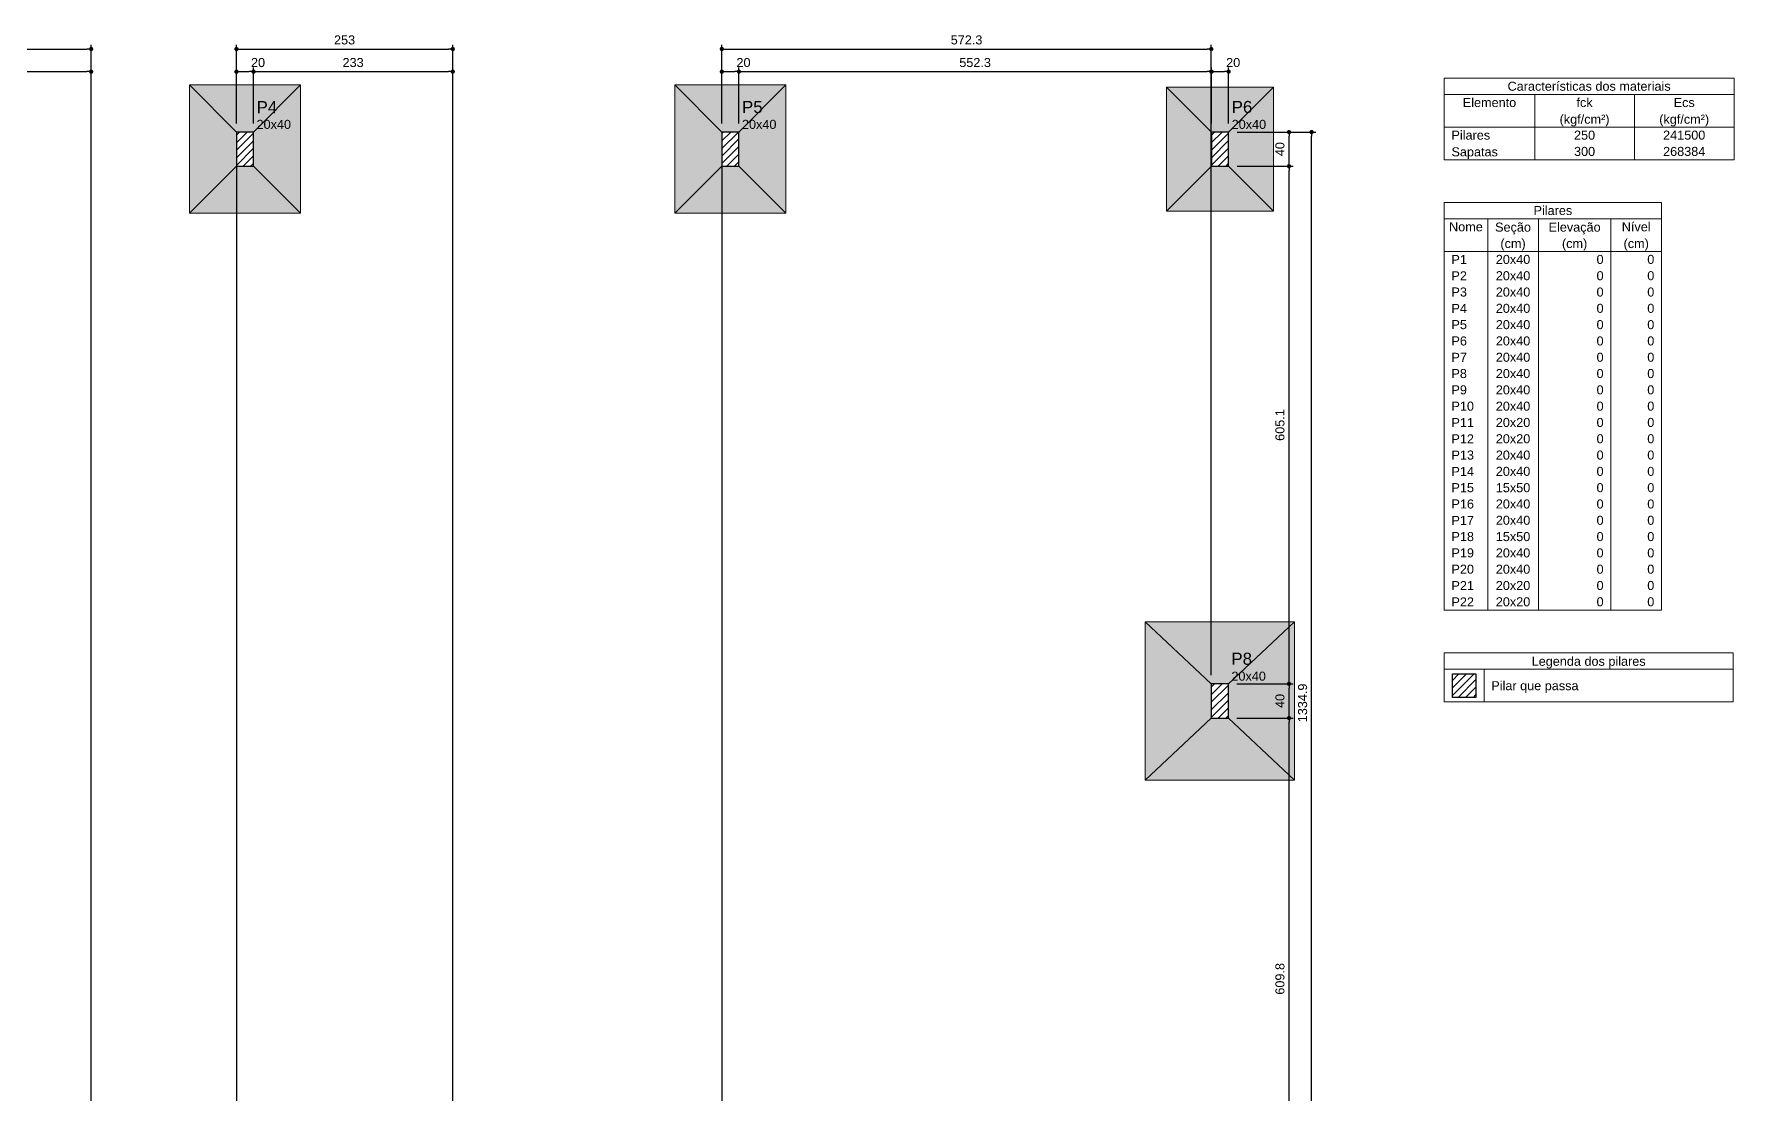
# Model space of a CAD drawing. Header units: millimetres. Extents: x 180 to 11148, y -1598 to 1045.
# Drawn here: x 470.84 to 510.6, y 17.56 to 42.35 of the extents above; entities that cross this region are included whole.
import ezdxf

# ---------------------------------------------------------------- set-up
doc = ezdxf.new("R2010")
doc.units = ezdxf.units.MM
doc.header["$MEASUREMENT"] = 0
for name, color, linetype, lineweight in [('FO-Cotas', 5, 'Continuous', 5), ('FO-Hachura das sapatas', 43, 'Continuous', 5), ('FO-Hachura pilar que passa', 19, 'Continuous', 5), ('FO-Pilares', 4, 'Continuous', 30), ('FO-Seção das fundações', 9, 'Continuous', 5), ('FO-Textos das vigas', 7, 'Continuous', 5), ('FO-Textos dos pilares', 7, 'Continuous', 5)]:
    doc.layers.add(name, color=color, linetype=linetype, lineweight=lineweight)
doc.styles.add('Arial', font='arial.ttf')
doc.dimstyles.new('UM_50.000000', dxfattribs={"dimtxt": 0.18, "dimasz": 0.1, "dimexe": 0.1, "dimexo": 0.2, "dimgap": 0, "dimtad": 1, "dimtih": 1, "dimtoh": 1, "dimdec": 1, "dimlfac": 50, "dimzin": 0, "dimdsep": 46, "dimtxsty": 'Standard', "dimcen": 0.09, "dimdle": 0.1, "dimadec": 1, "dimazin": 2, "dimtfac": 1, "dimtdec": 4, "dimtofl": 0, "dimtmove": 0, "dimatfit": 3, "dimfxl": 1, "dimtolj": 1, "dimarcsym": 0})
pattern_1 = [(45, (444.17699, 0.45553), (-0.08838835, 0.08838835), [])]

# ---------------------------------------------------------------- blocks, each defined once
blk = doc.blocks.new('_Dot')
at = {"color": 0, "linetype": 'ByBlock', "lineweight": -2}
blk.add_line((-0.5, 0), (-1, 0), dxfattribs=at)
at = {"color": 0, "linetype": 'ByBlock', "const_width": 0.5}
blk.add_lwpolyline([(-0.25, 0, 1), (0.25, 0, 1)], format="xyb", close=True, dxfattribs=at)
blk = doc.blocks.new('*D35')
at = {"layer": 'Defpoints', "color": 0, "transparency": 16777216}
for p in [(472.173, 41.465), (467.572, 40.053), (472.173, -1.845)]:
    blk.add_point(p, dxfattribs=at)
at = {"layer": 'FO-Cotas', "color": 0, "lineweight": -2, "transparency": 16777216}
for p, q in [((467.572, 40.253), (467.572, 41.565)), ((467.672, 41.465), (472.073, 41.465)), ((472.173, -1.645), (472.173, 41.565))]:
    blk.add_line(p, q, dxfattribs=at)
at = {"layer": 'FO-Cotas', "color": 0, "lineweight": -2, "transparency": 16777216, "xscale": 0.1000000014901161, "yscale": 0.1000000014901161, "zscale": 0.1000000014901161, "rotation": 180}
blk.add_blockref('_Dot', (467.572, 41.465), dxfattribs=at)
at = {"layer": 'FO-Cotas', "color": 0, "lineweight": -2, "transparency": 16777216, "xscale": 0.1000000014901161, "yscale": 0.1000000014901161, "zscale": 0.1000000014901161}
blk.add_blockref('_Dot', (472.173, 41.465), dxfattribs=at)
at = {"layer": 'FO-Cotas', "transparency": 16777216, "insert": (469.873, 41.677), "char_height": 0.2118, "attachment_point": 5, "rotation": 0.0057, "style": 'Arial'}
blk.add_mtext('\\A1;230.1', dxfattribs=at)
blk = doc.blocks.new('*D37')
at = {"layer": 'Defpoints', "color": 0, "transparency": 16777216}
for p in [(475.571, 40.053), (475.571, -0.433), (472.573, -1.845)]:
    blk.add_point(p, dxfattribs=at)
at = {"layer": 'FO-Cotas', "color": 0, "lineweight": -2, "transparency": 16777216}
for p, q in [((475.571, 39.853), (475.571, -0.533)), ((472.573, -1.645), (472.573, -0.333)), ((472.673, -0.433), (475.471, -0.433))]:
    blk.add_line(p, q, dxfattribs=at)
at = {"layer": 'FO-Cotas', "color": 0, "lineweight": -2, "transparency": 16777216, "xscale": 0.1000000014901161, "yscale": 0.1000000014901161, "zscale": 0.1000000014901161, "rotation": 180}
blk.add_blockref('_Dot', (472.573, -0.433), dxfattribs=at)
at = {"layer": 'FO-Cotas', "color": 0, "lineweight": -2, "transparency": 16777216, "xscale": 0.1000000014901161, "yscale": 0.1000000014901161, "zscale": 0.1000000014901161}
blk.add_blockref('_Dot', (475.571, -0.433), dxfattribs=at)
at = {"layer": 'FO-Cotas', "transparency": 16777216, "insert": (474.072, -0.221), "char_height": 0.2118, "attachment_point": 5, "rotation": 0.0057, "style": 'Arial'}
blk.add_mtext('\\A1;149.9', dxfattribs=at)
blk = doc.blocks.new('*D38')
at = {"layer": 'Defpoints', "color": 0, "transparency": 16777216}
for p in [(475.971, 41.465), (475.571, 40.053), (475.971, 40.053)]:
    blk.add_point(p, dxfattribs=at)
at = {"layer": 'FO-Cotas', "color": 0, "lineweight": -2, "transparency": 16777216}
for p, q in [((475.571, 40.253), (475.571, 41.565)), ((475.671, 41.465), (475.871, 41.465)), ((475.971, 40.253), (475.971, 41.565))]:
    blk.add_line(p, q, dxfattribs=at)
at = {"layer": 'FO-Cotas', "color": 0, "lineweight": -2, "transparency": 16777216, "xscale": 0.1000000014901161, "yscale": 0.1000000014901161, "zscale": 0.1000000014901161, "rotation": 180}
blk.add_blockref('_Dot', (475.571, 41.465), dxfattribs=at)
at = {"layer": 'FO-Cotas', "color": 0, "lineweight": -2, "transparency": 16777216, "xscale": 0.1000000014901161, "yscale": 0.1000000014901161, "zscale": 0.1000000014901161}
blk.add_blockref('_Dot', (475.971, 41.465), dxfattribs=at)
at = {"layer": 'FO-Cotas', "transparency": 16777216, "insert": (476.076, 41.677), "char_height": 0.2118, "attachment_point": 5, "rotation": 0.0057, "style": 'Arial'}
blk.add_mtext('\\A1;20', dxfattribs=at)
blk = doc.blocks.new('*D39')
at = {"layer": 'Defpoints', "color": 0, "transparency": 16777216}
for p in [(480.63, 41.465), (475.971, 40.053), (480.63, 0.295)]:
    blk.add_point(p, dxfattribs=at)
at = {"layer": 'FO-Cotas', "color": 0, "lineweight": -2, "transparency": 16777216}
for p, q in [((475.971, 40.253), (475.971, 41.565)), ((476.071, 41.465), (480.53, 41.465)), ((480.63, 0.495), (480.63, 41.565))]:
    blk.add_line(p, q, dxfattribs=at)
at = {"layer": 'FO-Cotas', "color": 0, "lineweight": -2, "transparency": 16777216, "xscale": 0.1000000014901161, "yscale": 0.1000000014901161, "zscale": 0.1000000014901161, "rotation": 180}
blk.add_blockref('_Dot', (475.971, 41.465), dxfattribs=at)
at = {"layer": 'FO-Cotas', "color": 0, "lineweight": -2, "transparency": 16777216, "xscale": 0.1000000014901161, "yscale": 0.1000000014901161, "zscale": 0.1000000014901161}
blk.add_blockref('_Dot', (480.63, 41.465), dxfattribs=at)
at = {"layer": 'FO-Cotas', "transparency": 16777216, "insert": (478.3, 41.677), "char_height": 0.2118, "attachment_point": 5, "rotation": 0.0057, "style": 'Arial'}
blk.add_mtext('\\A1;233', dxfattribs=at)
blk = doc.blocks.new('*D41')
at = {"layer": 'Defpoints', "color": 0, "transparency": 16777216}
for p in [(486.924, 40.053), (486.924, 1.707), (480.93, 0.295)]:
    blk.add_point(p, dxfattribs=at)
at = {"layer": 'FO-Cotas', "color": 0, "lineweight": -2, "transparency": 16777216}
for p, q in [((486.924, 39.853), (486.924, 1.607)), ((480.93, 0.495), (480.93, 1.807)), ((481.03, 1.707), (486.824, 1.707))]:
    blk.add_line(p, q, dxfattribs=at)
at = {"layer": 'FO-Cotas', "color": 0, "lineweight": -2, "transparency": 16777216, "xscale": 0.1000000014901161, "yscale": 0.1000000014901161, "zscale": 0.1000000014901161, "rotation": 180}
blk.add_blockref('_Dot', (480.93, 1.707), dxfattribs=at)
at = {"layer": 'FO-Cotas', "color": 0, "lineweight": -2, "transparency": 16777216, "xscale": 0.1000000014901161, "yscale": 0.1000000014901161, "zscale": 0.1000000014901161}
blk.add_blockref('_Dot', (486.924, 1.707), dxfattribs=at)
at = {"layer": 'FO-Cotas', "transparency": 16777216, "insert": (483.927, 1.919), "char_height": 0.2118, "attachment_point": 5, "rotation": 0.0057, "style": 'Arial'}
blk.add_mtext('\\A1;299.7', dxfattribs=at)
blk = doc.blocks.new('*D42')
at = {"layer": 'Defpoints', "color": 0, "transparency": 16777216}
for p in [(487.324, 41.465), (486.924, 40.053), (487.324, 40.053)]:
    blk.add_point(p, dxfattribs=at)
at = {"layer": 'FO-Cotas', "color": 0, "lineweight": -2, "transparency": 16777216}
for p, q in [((486.924, 40.253), (486.924, 41.565)), ((487.024, 41.465), (487.224, 41.465)), ((487.324, 40.253), (487.324, 41.565))]:
    blk.add_line(p, q, dxfattribs=at)
at = {"layer": 'FO-Cotas', "color": 0, "lineweight": -2, "transparency": 16777216, "xscale": 0.1000000014901161, "yscale": 0.1000000014901161, "zscale": 0.1000000014901161, "rotation": 180}
blk.add_blockref('_Dot', (486.924, 41.465), dxfattribs=at)
at = {"layer": 'FO-Cotas', "color": 0, "lineweight": -2, "transparency": 16777216, "xscale": 0.1000000014901161, "yscale": 0.1000000014901161, "zscale": 0.1000000014901161}
blk.add_blockref('_Dot', (487.324, 41.465), dxfattribs=at)
at = {"layer": 'FO-Cotas', "transparency": 16777216, "insert": (487.43, 41.677), "char_height": 0.2118, "attachment_point": 5, "rotation": 0.0057, "style": 'Arial'}
blk.add_mtext('\\A1;20', dxfattribs=at)
blk = doc.blocks.new('*D43')
at = {"layer": 'Defpoints', "color": 0, "transparency": 16777216}
for p in [(498.371, 41.465), (487.324, 40.053), (498.371, 27.15)]:
    blk.add_point(p, dxfattribs=at)
at = {"layer": 'FO-Cotas', "color": 0, "lineweight": -2, "transparency": 16777216}
for p, q in [((487.324, 40.253), (487.324, 41.565)), ((487.424, 41.465), (498.271, 41.465)), ((498.371, 27.35), (498.371, 41.565))]:
    blk.add_line(p, q, dxfattribs=at)
at = {"layer": 'FO-Cotas', "color": 0, "lineweight": -2, "transparency": 16777216, "xscale": 0.1000000014901161, "yscale": 0.1000000014901161, "zscale": 0.1000000014901161, "rotation": 180}
blk.add_blockref('_Dot', (487.324, 41.465), dxfattribs=at)
at = {"layer": 'FO-Cotas', "color": 0, "lineweight": -2, "transparency": 16777216, "xscale": 0.1000000014901161, "yscale": 0.1000000014901161, "zscale": 0.1000000014901161}
blk.add_blockref('_Dot', (498.371, 41.465), dxfattribs=at)
at = {"layer": 'FO-Cotas', "transparency": 16777216, "insert": (492.847, 41.677), "char_height": 0.2118, "attachment_point": 5, "rotation": 0.0057, "style": 'Arial'}
blk.add_mtext('\\A1;552.3', dxfattribs=at)
blk = doc.blocks.new('*D44')
at = {"layer": 'Defpoints', "color": 0, "transparency": 16777216}
for p in [(498.777, 41.465), (498.377, 40.053), (498.777, 40.053)]:
    blk.add_point(p, dxfattribs=at)
at = {"layer": 'FO-Cotas', "color": 0, "lineweight": -2, "transparency": 16777216}
for p, q in [((498.377, 40.253), (498.377, 41.565)), ((498.477, 41.465), (498.677, 41.465)), ((498.777, 40.253), (498.777, 41.565))]:
    blk.add_line(p, q, dxfattribs=at)
at = {"layer": 'FO-Cotas', "color": 0, "lineweight": -2, "transparency": 16777216, "xscale": 0.1000000014901161, "yscale": 0.1000000014901161, "zscale": 0.1000000014901161, "rotation": 180}
blk.add_blockref('_Dot', (498.377, 41.465), dxfattribs=at)
at = {"layer": 'FO-Cotas', "color": 0, "lineweight": -2, "transparency": 16777216, "xscale": 0.1000000014901161, "yscale": 0.1000000014901161, "zscale": 0.1000000014901161}
blk.add_blockref('_Dot', (498.777, 41.465), dxfattribs=at)
at = {"layer": 'FO-Cotas', "transparency": 16777216, "insert": (498.883, 41.677), "char_height": 0.2118, "attachment_point": 5, "rotation": 0.0057, "style": 'Arial'}
blk.add_mtext('\\A1;20', dxfattribs=at)
blk = doc.blocks.new('*D47')
at = {"layer": 'Defpoints', "color": 0, "transparency": 16777216}
for p in [(472.173, 41.994), (467.172, 40.053), (472.173, -1.845)]:
    blk.add_point(p, dxfattribs=at)
at = {"layer": 'FO-Cotas', "color": 0, "lineweight": -2, "transparency": 16777216}
for p, q in [((467.172, 40.253), (467.172, 42.094)), ((467.272, 41.994), (472.073, 41.994)), ((472.173, -1.645), (472.173, 42.094))]:
    blk.add_line(p, q, dxfattribs=at)
at = {"layer": 'FO-Cotas', "color": 0, "lineweight": -2, "transparency": 16777216, "xscale": 0.1000000014901161, "yscale": 0.1000000014901161, "zscale": 0.1000000014901161, "rotation": 180}
blk.add_blockref('_Dot', (467.172, 41.994), dxfattribs=at)
at = {"layer": 'FO-Cotas', "color": 0, "lineweight": -2, "transparency": 16777216, "xscale": 0.1000000014901161, "yscale": 0.1000000014901161, "zscale": 0.1000000014901161}
blk.add_blockref('_Dot', (472.173, 41.994), dxfattribs=at)
at = {"layer": 'FO-Cotas', "transparency": 16777216, "insert": (469.673, 42.206), "char_height": 0.2118, "attachment_point": 5, "rotation": 0.0057, "style": 'Arial'}
blk.add_mtext('\\A1;250.1', dxfattribs=at)
blk = doc.blocks.new('*D48')
at = {"layer": 'Defpoints', "color": 0, "transparency": 16777216}
for p in [(475.571, 40.053), (475.571, 0.096), (472.173, -1.845)]:
    blk.add_point(p, dxfattribs=at)
at = {"layer": 'FO-Cotas', "color": 0, "lineweight": -2, "transparency": 16777216}
for p, q in [((475.571, 39.853), (475.571, -0.004)), ((472.173, -1.645), (472.173, 0.196)), ((472.273, 0.096), (475.471, 0.096))]:
    blk.add_line(p, q, dxfattribs=at)
at = {"layer": 'FO-Cotas', "color": 0, "lineweight": -2, "transparency": 16777216, "xscale": 0.1000000014901161, "yscale": 0.1000000014901161, "zscale": 0.1000000014901161, "rotation": 180}
blk.add_blockref('_Dot', (472.173, 0.096), dxfattribs=at)
at = {"layer": 'FO-Cotas', "color": 0, "lineweight": -2, "transparency": 16777216, "xscale": 0.1000000014901161, "yscale": 0.1000000014901161, "zscale": 0.1000000014901161}
blk.add_blockref('_Dot', (475.571, 0.096), dxfattribs=at)
at = {"layer": 'FO-Cotas', "transparency": 16777216, "insert": (473.872, 0.308), "char_height": 0.2118, "attachment_point": 5, "rotation": 0.0057, "style": 'Arial'}
blk.add_mtext('\\A1;169.9', dxfattribs=at)
blk = doc.blocks.new('*D49')
at = {"layer": 'Defpoints', "color": 0, "transparency": 16777216}
for p in [(480.63, 41.994), (475.571, 40.053), (480.63, 0.295)]:
    blk.add_point(p, dxfattribs=at)
at = {"layer": 'FO-Cotas', "color": 0, "lineweight": -2, "transparency": 16777216}
for p, q in [((475.571, 40.253), (475.571, 42.094)), ((475.671, 41.994), (480.53, 41.994)), ((480.63, 0.495), (480.63, 42.094))]:
    blk.add_line(p, q, dxfattribs=at)
at = {"layer": 'FO-Cotas', "color": 0, "lineweight": -2, "transparency": 16777216, "xscale": 0.1000000014901161, "yscale": 0.1000000014901161, "zscale": 0.1000000014901161, "rotation": 180}
blk.add_blockref('_Dot', (475.571, 41.994), dxfattribs=at)
at = {"layer": 'FO-Cotas', "color": 0, "lineweight": -2, "transparency": 16777216, "xscale": 0.1000000014901161, "yscale": 0.1000000014901161, "zscale": 0.1000000014901161}
blk.add_blockref('_Dot', (480.63, 41.994), dxfattribs=at)
at = {"layer": 'FO-Cotas', "transparency": 16777216, "insert": (478.1, 42.206), "char_height": 0.2118, "attachment_point": 5, "rotation": 0.0057, "style": 'Arial'}
blk.add_mtext('\\A1;253', dxfattribs=at)
blk = doc.blocks.new('*D50')
at = {"layer": 'Defpoints', "color": 0, "transparency": 16777216}
for p in [(486.924, 40.053), (486.924, 2.236), (480.63, 0.295)]:
    blk.add_point(p, dxfattribs=at)
at = {"layer": 'FO-Cotas', "color": 0, "lineweight": -2, "transparency": 16777216}
for p, q in [((486.924, 39.853), (486.924, 2.136)), ((480.63, 0.495), (480.63, 2.336)), ((480.73, 2.236), (486.824, 2.236))]:
    blk.add_line(p, q, dxfattribs=at)
at = {"layer": 'FO-Cotas', "color": 0, "lineweight": -2, "transparency": 16777216, "xscale": 0.1000000014901161, "yscale": 0.1000000014901161, "zscale": 0.1000000014901161, "rotation": 180}
blk.add_blockref('_Dot', (480.63, 2.236), dxfattribs=at)
at = {"layer": 'FO-Cotas', "color": 0, "lineweight": -2, "transparency": 16777216, "xscale": 0.1000000014901161, "yscale": 0.1000000014901161, "zscale": 0.1000000014901161}
blk.add_blockref('_Dot', (486.924, 2.236), dxfattribs=at)
at = {"layer": 'FO-Cotas', "transparency": 16777216, "insert": (483.777, 2.448), "char_height": 0.2118, "attachment_point": 5, "rotation": 0.0057, "style": 'Arial'}
blk.add_mtext('\\A1;314.7', dxfattribs=at)
blk = doc.blocks.new('*D51')
at = {"layer": 'Defpoints', "color": 0, "transparency": 16777216}
for p in [(498.371, 41.994), (486.924, 40.053), (498.371, 27.15)]:
    blk.add_point(p, dxfattribs=at)
at = {"layer": 'FO-Cotas', "color": 0, "lineweight": -2, "transparency": 16777216}
for p, q in [((486.924, 40.253), (486.924, 42.094)), ((487.024, 41.994), (498.271, 41.994)), ((498.371, 27.35), (498.371, 42.094))]:
    blk.add_line(p, q, dxfattribs=at)
at = {"layer": 'FO-Cotas', "color": 0, "lineweight": -2, "transparency": 16777216, "xscale": 0.1000000014901161, "yscale": 0.1000000014901161, "zscale": 0.1000000014901161, "rotation": 180}
blk.add_blockref('_Dot', (486.924, 41.994), dxfattribs=at)
at = {"layer": 'FO-Cotas', "color": 0, "lineweight": -2, "transparency": 16777216, "xscale": 0.1000000014901161, "yscale": 0.1000000014901161, "zscale": 0.1000000014901161}
blk.add_blockref('_Dot', (498.371, 41.994), dxfattribs=at)
at = {"layer": 'FO-Cotas', "transparency": 16777216, "insert": (492.647, 42.206), "char_height": 0.2118, "attachment_point": 5, "rotation": 0.0057, "style": 'Arial'}
blk.add_mtext('\\A1;572.3', dxfattribs=at)
blk = doc.blocks.new('*D98')
at = {"layer": 'Defpoints', "color": 0, "transparency": 16777216}
for p in [(498.771, 26.35), (500.189, 26.35), (498.771, 14.154)]:
    blk.add_point(p, dxfattribs=at)
at = {"layer": 'FO-Cotas', "color": 0, "lineweight": -2, "transparency": 16777216}
for p, q in [((498.971, 26.35), (500.289, 26.35)), ((500.189, 14.254), (500.189, 26.25)), ((498.971, 14.154), (500.289, 14.154))]:
    blk.add_line(p, q, dxfattribs=at)
at = {"layer": 'FO-Cotas', "color": 0, "lineweight": -2, "transparency": 16777216, "xscale": 0.1000000014901161, "yscale": 0.1000000014901161, "zscale": 0.1000000014901161}
for p, rotation in [((500.189, 26.35), 90), ((500.189, 14.154), 270)]:
    blk.add_blockref('_Dot', p, dxfattribs=dict(at, rotation=rotation))
at = {"layer": 'FO-Cotas', "transparency": 16777216, "insert": (499.977, 20.252), "char_height": 0.2118, "attachment_point": 5, "rotation": 90, "style": 'Arial'}
blk.add_mtext('\\A1;609.8', dxfattribs=at)
blk = doc.blocks.new('*D99')
at = {"layer": 'Defpoints', "color": 0, "transparency": 16777216}
for p in [(498.771, 27.15), (500.189, 27.15), (498.771, 26.35)]:
    blk.add_point(p, dxfattribs=at)
at = {"layer": 'FO-Cotas', "color": 0, "lineweight": -2, "transparency": 16777216}
for p, q in [((498.971, 27.15), (500.289, 27.15)), ((500.189, 26.45), (500.189, 27.05)), ((498.971, 26.35), (500.289, 26.35))]:
    blk.add_line(p, q, dxfattribs=at)
at = {"layer": 'FO-Cotas', "color": 0, "lineweight": -2, "transparency": 16777216, "xscale": 0.1000000014901161, "yscale": 0.1000000014901161, "zscale": 0.1000000014901161}
for p, rotation in [((500.189, 27.15), 90), ((500.189, 26.35), 270)]:
    blk.add_blockref('_Dot', p, dxfattribs=dict(at, rotation=rotation))
at = {"layer": 'FO-Cotas', "transparency": 16777216, "insert": (499.977, 26.75), "char_height": 0.2118, "attachment_point": 5, "rotation": 90, "style": 'Arial'}
blk.add_mtext('\\A1;40', dxfattribs=at)
blk = doc.blocks.new('*D100')
at = {"layer": 'Defpoints', "color": 0, "transparency": 16777216}
for p in [(498.777, 39.253), (500.189, 39.253), (498.771, 27.15)]:
    blk.add_point(p, dxfattribs=at)
at = {"layer": 'FO-Cotas', "color": 0, "lineweight": -2, "transparency": 16777216}
for p, q in [((498.977, 39.253), (500.289, 39.253)), ((500.189, 27.25), (500.189, 39.153)), ((498.971, 27.15), (500.289, 27.15))]:
    blk.add_line(p, q, dxfattribs=at)
at = {"layer": 'FO-Cotas', "color": 0, "lineweight": -2, "transparency": 16777216, "xscale": 0.1000000014901161, "yscale": 0.1000000014901161, "zscale": 0.1000000014901161}
for p, rotation in [((500.189, 39.253), 90), ((500.189, 27.15), 270)]:
    blk.add_blockref('_Dot', p, dxfattribs=dict(at, rotation=rotation))
at = {"layer": 'FO-Cotas', "transparency": 16777216, "insert": (499.977, 33.202), "char_height": 0.2118, "attachment_point": 5, "rotation": 90, "style": 'Arial'}
blk.add_mtext('\\A1;605.1', dxfattribs=at)
blk = doc.blocks.new('*D101')
at = {"layer": 'Defpoints', "color": 0, "transparency": 16777216}
for p in [(498.777, 40.053), (500.189, 40.053), (498.777, 39.253)]:
    blk.add_point(p, dxfattribs=at)
at = {"layer": 'FO-Cotas', "color": 0, "lineweight": -2, "transparency": 16777216}
for p, q in [((498.977, 40.053), (500.289, 40.053)), ((500.189, 39.353), (500.189, 39.953)), ((498.977, 39.253), (500.289, 39.253))]:
    blk.add_line(p, q, dxfattribs=at)
at = {"layer": 'FO-Cotas', "color": 0, "lineweight": -2, "transparency": 16777216, "xscale": 0.1000000014901161, "yscale": 0.1000000014901161, "zscale": 0.1000000014901161}
for p, rotation in [((500.189, 40.053), 90), ((500.189, 39.253), 270)]:
    blk.add_blockref('_Dot', p, dxfattribs=dict(at, rotation=rotation))
at = {"layer": 'FO-Cotas', "transparency": 16777216, "insert": (499.977, 39.653), "char_height": 0.2118, "attachment_point": 5, "rotation": 90, "style": 'Arial'}
blk.add_mtext('\\A1;40', dxfattribs=at)
blk = doc.blocks.new('*D105')
at = {"layer": 'Defpoints', "color": 0, "transparency": 16777216}
for p in [(498.777, 40.053), (500.718, 40.053), (498.771, 13.354)]:
    blk.add_point(p, dxfattribs=at)
at = {"layer": 'FO-Cotas', "color": 0, "lineweight": -2, "transparency": 16777216}
for p, q in [((498.977, 40.053), (500.818, 40.053)), ((500.718, 13.454), (500.718, 39.953)), ((498.971, 13.354), (500.818, 13.354))]:
    blk.add_line(p, q, dxfattribs=at)
at = {"layer": 'FO-Cotas', "color": 0, "lineweight": -2, "transparency": 16777216, "xscale": 0.1000000014901161, "yscale": 0.1000000014901161, "zscale": 0.1000000014901161}
for p, rotation in [((500.718, 40.053), 90), ((500.718, 13.354), 270)]:
    blk.add_blockref('_Dot', p, dxfattribs=dict(at, rotation=rotation))
at = {"layer": 'FO-Cotas', "transparency": 16777216, "insert": (500.507, 26.704), "char_height": 0.2118, "attachment_point": 5, "rotation": 90, "style": 'Arial'}
blk.add_mtext('\\A1;1334.9', dxfattribs=at)

msp = doc.modelspace()

# ---------------------------------------------------------------- hatches: boundary and pattern name
at = {"layer": 'FO-Hachura das sapatas', "linetype": 'Continuous'}
h = msp.add_hatch(color=256, dxfattribs=at)
h.paths.add_polyline_path([(474.4706, 38.1529), (477.0706, 38.1529), (477.0706, 41.1529), (474.4706, 41.1529), (474.4706, 38.1529)])
h.paths.add_polyline_path([(475.9706, 40.0529), (475.5706, 40.0529), (475.5706, 39.2529), (475.9706, 39.2529), (475.9706, 40.0529)], flags=0)
h = msp.add_hatch(color=256, dxfattribs=at)
h.paths.add_polyline_path([(485.824, 38.1529), (488.424, 38.1529), (488.424, 41.1529), (485.824, 41.1529), (485.824, 38.1529)])
h.paths.add_polyline_path([(487.324, 40.0529), (486.924, 40.0529), (486.924, 39.2529), (487.324, 39.2529), (487.324, 40.0529)], flags=0)
h = msp.add_hatch(color=256, dxfattribs=at)
h.paths.add_polyline_path([(497.327, 38.2029), (499.827, 38.2029), (499.827, 41.1029), (497.327, 41.1029), (497.327, 38.2029)])
h.paths.add_polyline_path([(498.777, 40.0529), (498.377, 40.0529), (498.377, 39.2529), (498.777, 39.2529), (498.777, 40.0529)], flags=0)
h = msp.add_hatch(color=256, dxfattribs=at)
h.paths.add_polyline_path([(496.8206, 24.9001), (500.3206, 24.9001), (500.3206, 28.6001), (496.8206, 28.6001), (496.8206, 24.9001)])
h.paths.add_polyline_path([(498.7706, 27.1501), (498.3706, 27.1501), (498.3706, 26.3501), (498.7706, 26.3501), (498.7706, 27.1501)], flags=0)
at = {"layer": 'FO-Hachura pilar que passa', "linetype": 'Continuous'}
h = msp.add_hatch(dxfattribs=at)
h.set_pattern_fill('ANSI31', color=256, style=0)
h.set_pattern_definition(pattern_1)
h.paths.add_polyline_path([(475.5706, 39.2529), (475.7706, 39.2529), (475.9706, 39.2529), (475.9706, 39.6529), (475.9706, 40.0529), (475.7706, 40.0529), (475.5706, 40.0529), (475.5706, 39.6529)])
h = msp.add_hatch(dxfattribs=at)
h.set_pattern_fill('ANSI31', color=256, style=0)
h.set_pattern_definition(pattern_1)
h.paths.add_polyline_path([(486.924, 39.2529), (487.124, 39.2529), (487.324, 39.2529), (487.324, 39.6529), (487.324, 40.0529), (487.124, 40.0529), (486.924, 40.0529), (486.924, 39.6529)])
h = msp.add_hatch(dxfattribs=at)
h.set_pattern_fill('ANSI31', color=256, style=0)
h.set_pattern_definition(pattern_1)
h.paths.add_polyline_path([(498.377, 39.2529), (498.577, 39.2529), (498.777, 39.2529), (498.777, 39.6529), (498.777, 40.0529), (498.577, 40.0529), (498.377, 40.0529), (498.377, 39.6529)])
h = msp.add_hatch(dxfattribs=at)
h.set_pattern_fill('ANSI31', color=256, style=0)
h.set_pattern_definition(pattern_1)
h.paths.add_polyline_path([(498.3706, 26.3501), (498.5706, 26.3501), (498.7706, 26.3501), (498.7706, 26.7501), (498.7706, 27.1501), (498.5706, 27.1501), (498.3706, 27.1501), (498.3706, 26.7501)])
h = msp.add_hatch(dxfattribs=at)
h.set_pattern_fill('ANSI31', color=256, style=0)
h.set_pattern_definition(pattern_1)
h.paths.add_polyline_path([(504.0091, 26.8339), (504.0091, 27.3845), (504.5598, 27.3845), (504.5598, 26.8339), (504.0091, 26.8339)])

# ---------------------------------------------------------------- linework, layer by layer
at = {"layer": 'FO-Pilares'}
for points in [[(475.5706, 39.2529), (475.7706, 39.2529), (475.9706, 39.2529), (475.9706, 39.6529), (475.9706, 40.0529), (475.7706, 40.0529), (475.5706, 40.0529), (475.5706, 39.6529), (475.5706, 39.2529)], [(486.924, 39.2529), (487.124, 39.2529), (487.324, 39.2529), (487.324, 39.6529), (487.324, 40.0529), (487.124, 40.0529), (486.924, 40.0529), (486.924, 39.6529), (486.924, 39.2529)], [(498.377, 39.2529), (498.577, 39.2529), (498.777, 39.2529), (498.777, 39.6529), (498.777, 40.0529), (498.577, 40.0529), (498.377, 40.0529), (498.377, 39.6529), (498.377, 39.2529)], [(498.3706, 26.3501), (498.5706, 26.3501), (498.7706, 26.3501), (498.7706, 26.7501), (498.7706, 27.1501), (498.5706, 27.1501), (498.3706, 27.1501), (498.3706, 26.7501), (498.3706, 26.3501)], [(504.0091, 26.8339), (504.0091, 27.3845), (504.5598, 27.3845), (504.5598, 26.8339), (504.0091, 26.8339)]]:
    msp.add_lwpolyline(points, close=True, dxfattribs=at)
at = {"layer": 'FO-Seção das fundações'}
for p, q in [((474.4706, 41.1529), (475.5706, 40.0529)), ((477.0706, 41.1529), (475.9706, 40.0529)), ((485.824, 41.1529), (486.924, 40.0529)), ((488.424, 41.1529), (487.324, 40.0529)), ((497.327, 41.1029), (498.377, 40.0529)), ((499.827, 41.1029), (498.777, 40.0529)), ((474.4706, 38.1529), (475.5706, 39.2529)), ((477.0706, 38.1529), (475.9706, 39.2529)), ((485.824, 38.1529), (486.924, 39.2529)), ((488.424, 38.1529), (487.324, 39.2529)), ((497.327, 38.2029), (498.377, 39.2529)), ((499.827, 38.2029), (498.777, 39.2529)), ((496.8206, 28.6001), (498.3706, 27.1501)), ((500.3206, 28.6001), (498.7706, 27.1501)), ((496.8206, 24.9001), (498.3706, 26.3501)), ((500.3206, 24.9001), (498.7706, 26.3501))]:
    msp.add_line(p, q, dxfattribs=at)
for points in [[(474.4706, 41.1529), (477.0706, 41.1529)], [(474.4706, 41.1529), (474.4706, 38.1529)], [(477.0706, 38.1529), (477.0706, 41.1529)], [(485.824, 41.1529), (488.424, 41.1529)], [(485.824, 41.1529), (485.824, 38.1529)], [(488.424, 38.1529), (488.424, 41.1529)], [(497.327, 41.1029), (499.827, 41.1029)], [(497.327, 41.1029), (497.327, 38.2029)], [(499.827, 38.2029), (499.827, 41.1029)], [(499.827, 38.2029), (497.327, 38.2029)], [(477.0706, 38.1529), (474.4706, 38.1529)], [(488.424, 38.1529), (485.824, 38.1529)], [(496.8206, 28.6001), (500.3206, 28.6001)], [(496.8206, 28.6001), (496.8206, 24.9001)], [(500.3206, 24.9001), (500.3206, 28.6001)], [(500.3206, 24.9001), (496.8206, 24.9001)]]:
    msp.add_lwpolyline(points, dxfattribs=at)
at = {"layer": 'FO-Textos das vigas'}
for p, q in [((503.8185, 41.3121), (510.5961, 41.3121)), ((503.8185, 41.3121), (503.8185, 40.9309)), ((510.5961, 41.3121), (510.5961, 40.9309)), ((503.8185, 40.9309), (510.5961, 40.9309)), ((503.8185, 40.9309), (503.8185, 39.4059)), ((505.9365, 40.9309), (505.9365, 39.4059)), ((508.2663, 40.9309), (508.2663, 39.4059)), ((510.5961, 40.9309), (510.5961, 39.4059)), ((503.8185, 40.1684), (510.5961, 40.1684)), ((503.8185, 39.4059), (510.5961, 39.4059)), ((503.8185, 27.8749), (510.5749, 27.8749)), ((503.8185, 27.8749), (503.8185, 26.7312)), ((510.5749, 27.8749), (510.5749, 26.7312)), ((503.8185, 27.4937), (510.5749, 27.4937)), ((504.7504, 27.4937), (504.7504, 26.7312)), ((503.8185, 26.7312), (510.5749, 26.7312))]:
    msp.add_line(p, q, dxfattribs=at)
at = {"layer": 'FO-Textos dos pilares'}
for p, q in [((503.8185, 38.4059), (508.9017, 38.4059)), ((503.8185, 38.4059), (503.8185, 28.8749)), ((508.9017, 38.4059), (508.9017, 28.8749)), ((503.8185, 38.0247), (508.9017, 38.0247)), ((504.8351, 38.0247), (504.8351, 28.8749)), ((506.0212, 38.0247), (506.0212, 28.8749)), ((507.7156, 38.0247), (507.7156, 28.8749)), ((503.8185, 37.2622), (508.9017, 37.2622)), ((503.8185, 28.8749), (508.9017, 28.8749))]:
    msp.add_line(p, q, dxfattribs=at)

# ---------------------------------------------------------------- texts
at = {"layer": 'FO-Textos das vigas', "linetype": 'Continuous', "char_height": 0.2118, "line_spacing_factor": 0.798, "style": 'Arial'}
for s, insert, width, attachment_point in [('Características dos materiais', (507.2073, 41.0156), 7.58888, 8), ('Elemento', (504.8775, 40.6344), 2.485666, 8), ('fck', (507.1014, 40.6344), 0.754014, 8), ('Ecs', (509.4312, 40.6344), 0.983372, 8), ('(kgf/cm²)', (507.101, 40.1835), 2.319382, 8), ('(kgf/cm²)', (509.431, 40.1835), 2.319382, 8), ('Pilares', (503.9879, 39.8719), 1.80046, 7), ('250', (507.1014, 39.8719), 0.980505, 8), ('241500', (509.4312, 39.8719), 1.96101, 8), ('Sapatas', (503.988, 39.4205), 2.158831, 7), ('300', (507.1014, 39.4907), 0.980505, 8), ('268384', (509.4312, 39.4907), 1.96101, 8), ('Legenda dos pilares', (507.197, 27.5085), 5.298168, 8), ('Pilar que passa', (504.92, 26.9365), 4.056768, 7)]:
    msp.add_mtext(s, dxfattribs=dict(at, insert=insert, width=width, attachment_point=attachment_point))
at = {"layer": 'FO-Textos dos pilares', "attachment_point": 7, "line_spacing_factor": 0.798, "style": 'Arial'}
for s, insert, char_height, width in [('P4', (476.0412, 40.4942), 0.2824, 0.959481), ('P5', (487.3946, 40.4942), 0.2824, 0.959481), ('P6', (498.8476, 40.4942), 0.2824, 0.959481), ('20x40', (476.0412, 40.1235), 0.2118, 1.596905), ('20x40', (487.3946, 40.1235), 0.2118, 1.596905), ('20x40', (498.8476, 40.1235), 0.2118, 1.596905), ('P8', (498.8412, 27.5914), 0.2824, 0.959481), ('20x40', (498.8412, 27.2207), 0.2118, 1.596905)]:
    msp.add_mtext(s, dxfattribs=dict(at, insert=insert, char_height=char_height, width=width))
at = {"layer": 'FO-Textos dos pilares', "linetype": 'Continuous', "char_height": 0.2118, "line_spacing_factor": 0.798, "style": 'Arial'}
for s, insert, width, attachment_point in [('Pilares', (506.3601, 38.1094), 1.80046, 8), ('Nome', (504.3268, 37.7282), 1.568235, 8), ('Seção', (505.428, 37.6585), 1.668579, 8), ('Elevação', (506.868, 37.6585), 2.422593, 8), ('Nível', (508.3087, 37.7282), 1.341744, 8), ('(cm)', (505.428, 37.2775), 1.175459, 8), ('(cm)', (506.868, 37.2775), 1.175459, 8), ('(cm)', (508.309, 37.2775), 1.175459, 8), ('P1', (503.9879, 36.9657), 0.71961, 7), ('20x40', (505.4282, 36.9657), 1.596905, 8), ('0', (507.5462, 36.9657), 0.326835, 9), ('0', (508.7323, 36.9657), 0.326835, 9), ('P2', (503.9879, 36.5845), 0.71961, 7), ('20x40', (505.4282, 36.5845), 1.596905, 8), ('0', (507.5462, 36.5845), 0.326835, 9), ('0', (508.7323, 36.5845), 0.326835, 9), ('P3', (503.9879, 36.2032), 0.71961, 7), ('20x40', (505.4282, 36.2032), 1.596905, 8), ('0', (507.5462, 36.2032), 0.326835, 9), ('0', (508.7323, 36.2032), 0.326835, 9), ('P4', (503.9879, 35.822), 0.71961, 7), ('20x40', (505.4282, 35.822), 1.596905, 8), ('0', (507.5462, 35.822), 0.326835, 9), ('0', (508.7323, 35.822), 0.326835, 9), ('P5', (503.9879, 35.4407), 0.71961, 7), ('20x40', (505.4282, 35.4407), 1.596905, 8), ('0', (507.5462, 35.4407), 0.326835, 9), ('0', (508.7323, 35.4407), 0.326835, 9), ('P6', (503.9879, 35.0595), 0.71961, 7), ('20x40', (505.4282, 35.0595), 1.596905, 8), ('0', (507.5462, 35.0595), 0.326835, 9), ('0', (508.7323, 35.0595), 0.326835, 9), ('P7', (503.9879, 34.6783), 0.71961, 7), ('20x40', (505.4282, 34.6783), 1.596905, 8), ('0', (507.5462, 34.6783), 0.326835, 9), ('0', (508.7323, 34.6783), 0.326835, 9), ('P8', (503.9879, 34.297), 0.71961, 7), ('20x40', (505.4282, 34.297), 1.596905, 8), ('0', (507.5462, 34.297), 0.326835, 9), ('0', (508.7323, 34.297), 0.326835, 9), ('P9', (503.9879, 33.9158), 0.71961, 7), ('20x40', (505.4282, 33.9158), 1.596905, 8), ('0', (507.5462, 33.9158), 0.326835, 9), ('0', (508.7323, 33.9158), 0.326835, 9), ('P10', (503.9879, 33.5345), 1.046446, 7), ('20x40', (505.4282, 33.5345), 1.596905, 8), ('0', (507.5462, 33.5345), 0.326835, 9), ('0', (508.7323, 33.5345), 0.326835, 9), ('P11', (503.9879, 33.1533), 1.046446, 7), ('20x20', (505.4282, 33.1533), 1.596905, 8), ('0', (507.5462, 33.1533), 0.326835, 9), ('0', (508.7323, 33.1533), 0.326835, 9), ('P12', (503.9879, 32.7721), 1.046446, 7), ('P13', (503.9879, 32.3908), 1.046446, 7), ('20x20', (505.4282, 32.7721), 1.596905, 8), ('20x40', (505.4282, 32.3908), 1.596905, 8), ('0', (507.5462, 32.7721), 0.326835, 9), ('0', (507.5462, 32.3908), 0.326835, 9), ('0', (508.7323, 32.7721), 0.326835, 9), ('0', (508.7323, 32.3908), 0.326835, 9), ('P14', (503.9879, 32.0096), 1.046446, 7), ('20x40', (505.4282, 32.0096), 1.596905, 8), ('0', (507.5462, 32.0096), 0.326835, 9), ('0', (508.7323, 32.0096), 0.326835, 9), ('P15', (503.9879, 31.6283), 1.046446, 7), ('15x50', (505.4282, 31.6283), 1.596905, 8), ('0', (507.5462, 31.6283), 0.326835, 9), ('0', (508.7323, 31.6283), 0.326835, 9), ('P16', (503.9879, 31.2471), 1.046446, 7), ('20x40', (505.4282, 31.2471), 1.596905, 8), ('0', (507.5462, 31.2471), 0.326835, 9), ('0', (508.7323, 31.2471), 0.326835, 9), ('P17', (503.9879, 30.8659), 1.046446, 7), ('20x40', (505.4282, 30.8659), 1.596905, 8), ('0', (507.5462, 30.8659), 0.326835, 9), ('0', (508.7323, 30.8659), 0.326835, 9), ('P18', (503.9879, 30.4846), 1.046446, 7), ('15x50', (505.4282, 30.4846), 1.596905, 8), ('0', (507.5462, 30.4846), 0.326835, 9), ('0', (508.7323, 30.4846), 0.326835, 9), ('P19', (503.9879, 30.1034), 1.046446, 7), ('20x40', (505.4282, 30.1034), 1.596905, 8), ('0', (507.5462, 30.1034), 0.326835, 9), ('0', (508.7323, 30.1034), 0.326835, 9), ('P20', (503.9879, 29.7221), 1.046446, 7), ('20x40', (505.4282, 29.7221), 1.596905, 8), ('0', (507.5462, 29.7221), 0.326835, 9), ('0', (508.7323, 29.7221), 0.326835, 9), ('P21', (503.9879, 29.3409), 1.046446, 7), ('20x20', (505.4282, 29.3409), 1.596905, 8), ('0', (507.5462, 29.3409), 0.326835, 9), ('0', (508.7323, 29.3409), 0.326835, 9), ('P22', (503.9879, 28.9597), 1.046446, 7), ('20x20', (505.4282, 28.9597), 1.596905, 8), ('0', (507.5462, 28.9597), 0.326835, 9), ('0', (508.7323, 28.9597), 0.326835, 9)]:
    msp.add_mtext(s, dxfattribs=dict(at, insert=insert, width=width, attachment_point=attachment_point))

# ---------------------------------------------------------------- dimensions: what is measured, and where the dimension line sits
at = {"layer": 'FO-Cotas'}
for base, p1, p2, picture, middle in [((472.1734, 41.9944), (467.1718, 40.0529), (472.1734, -1.8453), '*D47', (469.6726, 42.2062)), ((480.6298, 41.9944), (475.5706, 40.0529), (480.6298, 0.2947), '*D49', (478.1002, 42.2062)), ((498.3706, 41.9944), (486.924, 40.0529), (498.3706, 27.1501), '*D51', (492.6473, 42.2062)), ((472.1734, 41.4649), (467.5718, 40.0529), (472.1734, -1.8453), '*D35', (469.8726, 41.6767)), ((475.9706, 41.4649), (475.5706, 40.0529), (475.9706, 40.0529), '*D38', (476.0765, 41.6767)), ((480.6298, 41.4649), (475.9706, 40.0529), (480.6298, 0.2947), '*D39', (478.3002, 41.6767)), ((487.324, 41.4649), (486.924, 40.0529), (487.324, 40.0529), '*D42', (487.4299, 41.6767)), ((498.3706, 41.4649), (487.324, 40.0529), (498.3706, 27.1501), '*D43', (492.8473, 41.6767)), ((498.777, 41.4649), (498.377, 40.0529), (498.777, 40.0529), '*D44', (498.8829, 41.6767)), ((475.5706, 0.0962), (472.1734, -1.8453), (475.5706, 40.0529), '*D48', (473.872, 0.308)), ((475.5706, -0.4333), (472.5734, -1.8453), (475.5706, 40.0529), '*D37', (474.072, -0.2215)), ((486.924, 2.2362), (480.6298, 0.2947), (486.924, 40.0529), '*D50', (483.7769, 2.448)), ((486.924, 1.7067), (480.9298, 0.2947), (486.924, 40.0529), '*D41', (483.9269, 1.9185))]:
    dim = msp.add_linear_dim(base=base, p1=p1, p2=p2, dimstyle='UM_50.000000', override={"dimtxt": 0.2118, "dimasz": 0.1, "dimexe": 0.1, "dimexo": 0.2, "dimtad": 1, "dimtih": 0, "dimtoh": 0, "dimdec": 1, "dimlfac": 50, "dimzin": 8, "dimtxsty": 'Arial', "dimblk": 'Dot', "dimblk1": 'Dot', "dimblk2": 'Dot', "dimsah": 1, "dimdle": 0.1, "dimse1": 0, "dimse2": 0, "dimclrt": 256, "dimadec": 1, "dimazin": 3, "dimtmove": 2, "dimldrblk": 'Dot'}, dxfattribs=at)
    dim.commit()
    dim.dimension.update_dxf_attribs({"geometry": picture, "text_midpoint": middle, "dimtype": 160, "text_rotation": 0.00573})
for base, p1, p2, picture, middle in [((500.7185, 40.0529), (498.7706, 13.3541), (498.777, 40.0529), '*D105', (500.5067, 26.7035)), ((500.189, 40.0529), (498.777, 39.2529), (498.777, 40.0529), '*D101', (499.9772, 39.6529)), ((500.189, 39.2529), (498.7706, 27.1501), (498.777, 39.2529), '*D100', (499.9772, 33.2015)), ((500.189, 27.1501), (498.7706, 26.3501), (498.7706, 27.1501), '*D99', (499.9772, 26.7501)), ((500.189, 26.3501), (498.7706, 14.1541), (498.7706, 26.3501), '*D98', (499.9772, 20.2521))]:
    dim = msp.add_linear_dim(base=base, p1=p1, p2=p2, angle=90, dimstyle='UM_50.000000', override={"dimtxt": 0.2118, "dimasz": 0.1, "dimexe": 0.1, "dimexo": 0.2, "dimtad": 1, "dimtih": 0, "dimtoh": 0, "dimdec": 1, "dimlfac": 50, "dimzin": 8, "dimtxsty": 'Arial', "dimblk": 'Dot', "dimblk1": 'Dot', "dimblk2": 'Dot', "dimsah": 1, "dimdle": 0.1, "dimse1": 0, "dimse2": 0, "dimclrt": 256, "dimadec": 1, "dimazin": 3, "dimtmove": 2, "dimldrblk": 'Dot'}, dxfattribs=at)
    dim.commit()
    dim.dimension.update_dxf_attribs({"geometry": picture, "text_midpoint": middle, "dimtype": 160, "text_rotation": 90})

doc.saveas('drawing.dxf')
